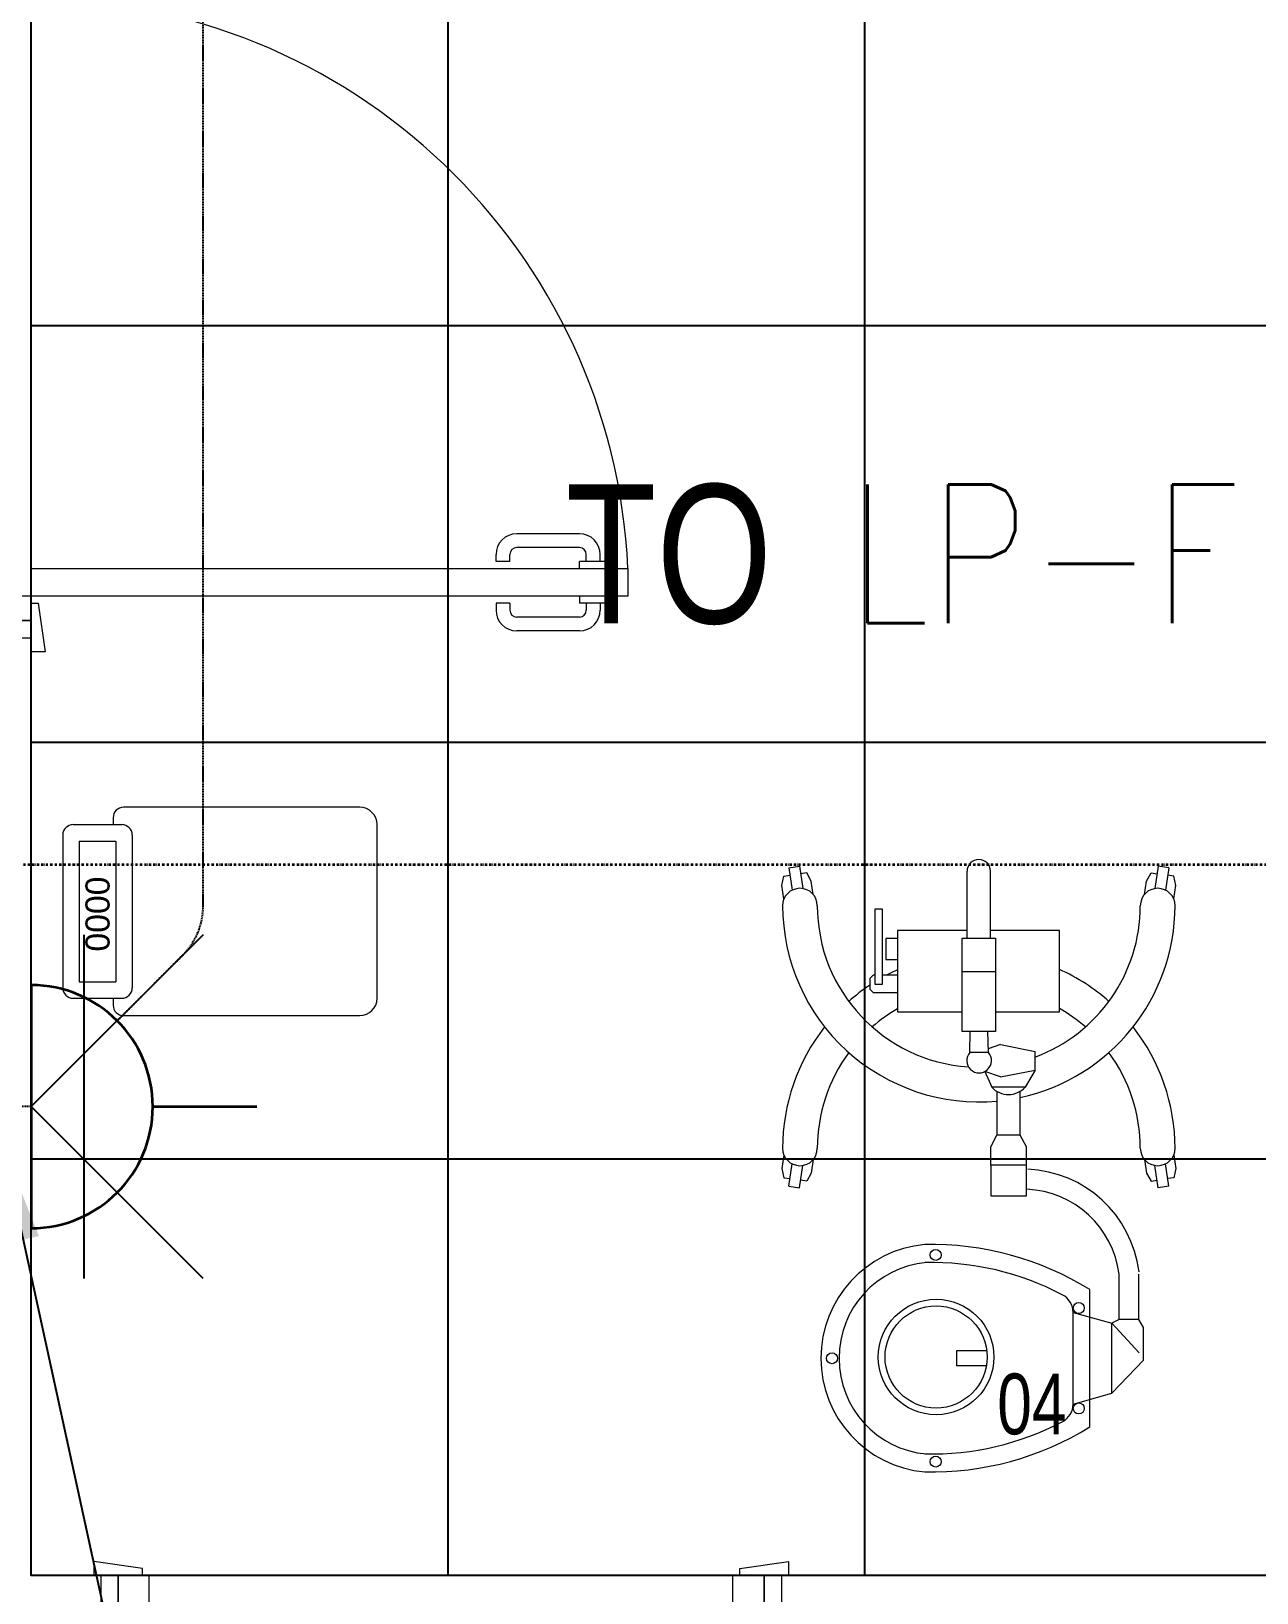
# Model space of a CAD drawing. Extents: x -12260 to 57327, y -29287 to 19916.
# Drawn here: x 34976 to 36740, y -6835 to -4586 of the extents above; entities that cross this region are included whole.
import ezdxf
from ezdxf import colors
from ezdxf.entities.mleader import LeaderData, LeaderLine
from ezdxf.enums import TextEntityAlignment as Align
from ezdxf.math import Vec2, Vec3

# ---------------------------------------------------------------- set-up
doc = ezdxf.new("R2010")
doc.units = 0
doc.header["$LTSCALE"] = 0.25
doc.linetypes.add('DASHDOT', pattern=[25.4, 12.7, -6.35, 0, -6.35])
doc.linetypes.add('HIDDEN', pattern=[9.525, 6.35, -3.175])
for name, color, linetype, lineweight in [('01-First Floor-FUR$0$72_EGR_EQP_TAG', 142, 'Continuous', 5), ('01-First Floor-FUR$0$LOADING', 253, 'Continuous', 5), ('01-First Floor-FUR$0$Walls', 251, 'Continuous', 5), ('01-First Floor-FUR$0$Wooden Joinery', 251, 'Continuous', 5), ('E-LITE-CIRC @ 100', 6, 'Continuous', 25), ('E-LITE-CLNG-CNDT', 6, 'DASHDOT', 35), ('E-LITE-EXIT-NUMB', 6, 'Continuous', 25), ('E-POWR-CLNG-CNDT', 6, 'DASHDOT', 35), ('E-POWR-FLOR-CNDT', 6, 'HIDDEN', 25), ('E-POWR-WALL @ 100', 4, 'Continuous', 35)]:
    doc.layers.add(name, color=color, linetype=linetype, lineweight=lineweight)
doc.layers.add('01-First Floor-FUR$0$FALSE CEILING', color=251, linetype='Continuous')
doc.styles.add('01-First Floor-FUR$0$Standard', font='arial.ttf')
doc.styles.add('01-First Floor-FUR$0$X3G_ENTITY_257CFD', font='swisscl.ttf', dxfattribs={"height": 200})
doc.styles.add('DC_SIMPLEX', font='SIMPLEX.shx', dxfattribs={"width": 0.7})

# ---------------------------------------------------------------- blocks, each defined once
blk = doc.blocks.new('01-First Floor-FUR$0$A$C72370EFE')
at = {"layer": '01-First Floor-FUR$0$Wooden Joinery'}
for p, q in [((-0.01, -0.04), (-0.02, -0.04)), ((-0.01, -0.03), (-0.01, -0.07)), ((0, -0.03), (-0.01, -0.03)), ((0.04, -0.03), (0.05, -0.03)), ((0.05, -0.03), (0.05, -0.07)), ((0.05, -0.04), (0.06, -0.04)), ((-0.01, -0.06), (-0.02, -0.06)), ((0.05, -0.06), (0.06, -0.06)), ((-0.05, -0.07), (-0.05, -0.16)), ((-0.03, -0.07), (-0.03, -0.16)), ((0, -0.07), (-0.01, -0.07)), ((0.04, -0.07), (0.05, -0.07)), ((0.07, -0.07), (0.07, -0.16)), ((0.09, -0.07), (0.09, -0.16)), ((-0.01, -0.17), (-0.02, -0.17)), ((-0.01, -0.17), (-0.01, -0.19)), ((0.05, -0.17), (0.06, -0.17)), ((0.05, -0.17), (0.05, -0.19)), ((-0.01, -0.19), (-0.02, -0.19)), ((0.05, -0.19), (0.06, -0.19))]:
    blk.add_line(p, q, dxfattribs=at)
for centre, radius, start, end in [((-0.02, -0.07), 0.03, 90, 180), ((0.06, -0.07), 0.03, 0, 90), ((-0.02, -0.07), 0.01, 90, 180), ((0.06, -0.07), 0.01, 0, 90), ((-0.02, -0.16), 0.03, 180, 270), ((-0.02, -0.16), 0.01, 180, 270), ((0.06, -0.16), 0.01, 270, 0), ((0.06, -0.16), 0.03, 270, 0)]:
    blk.add_arc(centre, radius, start, end, dxfattribs=at)
blk = doc.blocks.new('01-First Floor-FUR$0$A$C5DAD61B4')
at = {"layer": '01-First Floor-FUR$0$Wooden Joinery'}
for points in [[(80, 959.1), (80, 969.1), (10, 979.1), (10, 959.1)], [(940, 959.1), (940, 969.1), (1010, 979.1), (1010, 959.1)], [(70, 859.1), (70, 849.1), (0, 839.1), (0, 859.1)], [(120, 859.1), (120, 0), (80, 0), (80, 859.1)], [(950, 859.1), (950, 849.1), (1020, 839.1), (1020, 859.1)]]:
    blk.add_lwpolyline(points, close=True, dxfattribs=at)
for points in [[(45, 859.1), (45, 959.1), (20, 959.1), (20, 859.1), (45, 859.1)], [(45, 859.1), (80, 859.1), (80, 899.1), (90, 899.1), (90, 959.1), (45, 959.1), (45, 859.1)], [(975, 859.1), (940, 859.1), (940, 899.1), (930, 899.1), (930, 959.1), (975, 959.1), (975, 859.1)], [(975, 859.1), (975, 959.1), (1000, 959.1), (1000, 859.1), (975, 859.1)]]:
    blk.add_lwpolyline(points, dxfattribs=at)
blk.add_arc((80, 859.1), 860, 272.666, 0, dxfattribs=at)
at = {"layer": '01-First Floor-FUR$0$Wooden Joinery', "xscale": 999.9999999998854, "yscale": 999.9999999998854, "zscale": 999.9999999998854, "rotation": 180}
blk.add_blockref('01-First Floor-FUR$0$A$C72370EFE', (120, 0), dxfattribs=at)
blk = doc.blocks.new('01-First Floor-FUR$0$HF13461A-P')
at = {"layer": '01-First Floor-FUR$0$LOADING'}
for p, q in [((0.2579, 0.4503), (0.0379, 0.4503)), ((0.0229, 0.4353), (0.0229, 0.3653)), ((0.2729, 0.4353), (0.2729, 0.3653)), ((0.2493, 0.4266), (0.0466, 0.4266)), ((0.0466, 0.4266), (0.0466, 0.3739)), ((0.2493, 0.4266), (0.2493, 0.3739)), ((-0.0021, 0.3628), (-0.0021, 0.0228)), ((0.0229, 0.3778), (0.0129, 0.3778)), ((0.2493, 0.3739), (0.0466, 0.3739)), ((0.2829, 0.3778), (0.2729, 0.3778)), ((0.2979, 0.0228), (0.2979, 0.3628)), ((0.2579, 0.3503), (0.0379, 0.3503)), ((0.0229, -0.0022), (0.2729, -0.0022))]:
    blk.add_line(p, q, dxfattribs=at)
for centre, radius, start, end in [((0.0379, 0.4353), 0.015, 90, 180), ((0.2579, 0.4353), 0.015, 0, 90), ((0.0129, 0.3628), 0.015, 90, 180), ((0.0379, 0.3653), 0.015, 180, 270), ((0.2579, 0.3653), 0.015, 270, 0), ((0.2829, 0.3628), 0.015, 0, 90), ((0.0229, 0.0228), 0.025, 180, 270), ((0.2729, 0.0228), 0.025, 270, 0)]:
    blk.add_arc(centre, radius, start, end, dxfattribs=at)
at = {"layer": '01-First Floor-FUR$0$LOADING', "style": '01-First Floor-FUR$0$Standard'}
blk.add_text('0000', height=0.03477, dxfattribs=at).set_placement((0.0901, 0.3829))
blk = doc.blocks.new('01-First Floor-FUR$0$mobile light')
at = {"layer": '01-First Floor-FUR$0$LOADING'}
for p, q in [((1882.58, -498.29), (1882.35, -499.8)), ((1882.58, -498.29), (1885.78, -498.78)), ((1883.78, -497.56), (1883.65, -498.45)), ((1885.1, -497.29), (1883.78, -497.56)), ((1887.04, -497.59), (1885.1, -497.29)), ((1923.94, -497.59), (1925.88, -497.29)), ((1928.41, -498.29), (1925.2, -498.78)), ((1925.88, -497.29), (1927.2, -497.56)), ((1927.2, -497.56), (1927.33, -498.45)), ((1928.41, -498.29), (1928.63, -499.8)), ((1882.35, -499.8), (1885.55, -500.28)), ((1883.28, -500.85), (1883.42, -499.96)), ((1884.47, -501.5), (1883.28, -500.85)), ((1928.63, -499.8), (1925.43, -500.28)), ((1926.52, -501.5), (1927.7, -500.85)), ((1927.7, -500.85), (1927.56, -499.96)), ((1886.4, -501.79), (1884.47, -501.5)), ((1924.58, -501.79), (1926.52, -501.5)), ((1947.59, -502.62), (1941.09, -502.62)), ((1948.76, -501.94), (1947.59, -502.62)), ((1947.59, -502.62), (1947.59, -505.45)), ((1948.15, -506.5), (1952.41, -502.55)), ((1953.47, -501.94), (1948.76, -501.94)), ((1958.23, -506.5), (1953.47, -501.94)), ((1947.59, -505.45), (1941.09, -505.45)), ((1947.59, -505.45), (1948.15, -506.5)), ((1946.6, -512.08), (1948.15, -506.5)), ((1958.23, -506.5), (1948.15, -506.5)), ((1959.78, -512.08), (1958.23, -506.5)), ((1963.08, -509.67), (1943.3, -509.67)), ((1959.78, -512.08), (1946.6, -512.08)), ((1908.01, -522.53), (1909, -517.55)), ((1911.69, -517.55), (1909, -517.55)), ((1912.69, -522.53), (1911.69, -517.55)), ((1911.69, -517.55), (1914.17, -518.99)), ((1914.17, -518.99), (1914.17, -523.77)), ((1922.73, -518.8), (1921.08, -519.69)), ((1925.38, -518.8), (1922.73, -518.8)), ((1921.08, -519.69), (1914.74, -519.69)), ((1921.08, -519.69), (1921.08, -523.01)), ((1921.08, -519.69), (1921.08, -523.01)), ((1892.68, -528.06), (1892.68, -523.24)), ((1892.68, -523.24), (1906.16, -523.24)), ((1897.5, -528.06), (1897.5, -523.24)), ((1906.16, -523.24), (1906.16, -528.06)), ((1908.01, -522.53), (1908.62, -524.28)), ((1912.69, -522.53), (1911.9, -524.78)), ((1911.9, -524.78), (1914.17, -523.77)), ((1921.08, -523.01), (1914.77, -523.01)), ((1922.73, -523.93), (1921.08, -523.04)), ((1892.68, -523.97), (1883.05, -523.97)), ((1909.15, -524.25), (1906.16, -524.32)), ((1909.15, -524.25), (1909.15, -526.94)), ((1925.38, -523.93), (1922.73, -523.93)), ((1892.68, -527.34), (1883.05, -527.34)), ((1906.16, -528.06), (1892.68, -528.06)), ((1909.15, -526.94), (1906.16, -526.87)), ((1884.47, -549.77), (1883.28, -550.42)), ((1883.28, -550.42), (1883.42, -551.31)), ((1886.4, -549.48), (1884.47, -549.77)), ((1924.58, -549.48), (1926.52, -549.77)), ((1926.52, -549.77), (1927.7, -550.42)), ((1927.7, -550.42), (1927.56, -551.31)), ((1882.35, -551.47), (1885.55, -550.99)), ((1882.58, -552.98), (1882.35, -551.47)), ((1882.58, -552.98), (1885.78, -552.5)), ((1883.78, -553.71), (1883.65, -552.82)), ((1928.41, -552.98), (1925.2, -552.5)), ((1928.63, -551.47), (1925.43, -550.99)), ((1927.2, -553.71), (1927.33, -552.82)), ((1928.41, -552.98), (1928.63, -551.47)), ((1885.1, -553.98), (1883.78, -553.71)), ((1887.04, -553.69), (1885.1, -553.98)), ((1923.94, -553.69), (1925.88, -553.98)), ((1925.88, -553.98), (1927.2, -553.71))]:
    blk.add_line(p, q, dxfattribs=at)
for points in [[(1903.33, -523.24), (1903.33, -514.02), (1891.61, -514.02), (1891.61, -523.97)], [(1954.27, -524.55), (1954.27, -528.82), (1952.05, -528.82), (1952.05, -524.5)], [(1891.61, -527.34), (1891.61, -537.34), (1903.33, -537.34), (1903.33, -528.06)], [(1892.74, -537.34), (1892.74, -539.04), (1895.76, -539.04), (1895.76, -537.34)], [(1898.05, -537.34), (1898.05, -539.5)], [(1898.05, -540.63), (1898.05, -540.87), (1898.53, -541.35), (1900.02, -541.35), (1900.5, -540.87), (1900.5, -537.34)]]:
    blk.add_lwpolyline(points, dxfattribs=at)
for points in [[(1929.78, -518.8), (1925.38, -518.8), (1925.38, -523.93), (1929.78, -523.93)], [(1899.3, -539.5), (1888.5, -539.5), (1888.5, -540.63), (1899.3, -540.63)]]:
    blk.add_lwpolyline(points, close=True, dxfattribs=at)
for centre, radius in [((1945.96, -511.25), 0.793), ((1960.42, -511.25), 0.793), ((1953.01, -531.79), 8.32), ((1953.01, -531.79), 7.35), ((1938.31, -531.85), 0.793), ((1968.07, -531.85), 0.793), ((1953.19, -546.77), 0.793)]:
    blk.add_circle(centre, radius, dxfattribs=at)
for centre, radius, start, end in [((1888.02, -499.89), 2.5, 90, 270), ((1888.02, -525.64), 28.25, 12.1463, 90), ((1922.96, -525.64), 28.25, 90, 128.2073), ((1922.96, -499.89), 2.5, 270, 90), ((1888.02, -525.64), 23.25, 20.3387, 90), ((1922.96, -525.64), 23.25, 90, 126.3743), ((1942.82, -519.31), 16.86, 97.1293, 177.6115), ((1942.82, -519.31), 13.97, 97.1293, 177.6115), ((1922.96, -525.64), 28.25, 138.4974, 155.7305), ((1922.96, -525.64), 23.25, 138.7224, 150.0382), ((1980.13, -532.49), 43.32, 148.2167, 181.2501), ((1926.25, -532.49), 43.32, 358.7499, 31.7833), ((1946.6, -514.96), 2.89, 90, 152.4092), ((1959.78, -514.96), 2.89, 27.5908, 90), ((1980.13, -532.49), 40.72, 152.4092, 181.2501), ((1926.25, -532.49), 40.72, 358.7499, 27.5908), ((1911.94, -521.38), 3.27, 313.0112, 46.9888), ((1888.02, -525.64), 28.25, 270, 5.3386), ((1910.32, -525.6), 1.78, 229.0673, 130.9327), ((1883.05, -525.65), 1.68, 90, 270), ((1888.02, -525.64), 23.25, 270, 356.3184), ((1953.19, -531.93), 16.44, 185.2361, 354.7639), ((1953.19, -531.93), 13.84, 185.2361, 354.7639), ((1922.96, -525.64), 28.25, 204.483, 208.105), ((1922.96, -525.64), 23.25, 210.2349, 221.2776), ((1922.96, -525.64), 28.25, 213.7985, 221.5026), ((1922.96, -525.64), 23.25, 233.6257, 270), ((1922.96, -525.64), 28.25, 231.7927, 270), ((1888.02, -551.39), 2.5, 90, 270), ((1922.96, -551.39), 2.5, 270, 90)]:
    blk.add_arc(centre, radius, start, end, dxfattribs=at)
blk = doc.blocks.new('01-First Floor-FUR')
at = {"layer": '01-First Floor-FUR$0$FALSE CEILING', "linetype": 'Continuous'}
for p, q in [((35576, -6810), (35576, -2810)), ((36176, -6810), (36176, -2810)), ((34976, -5010), (38476, -5010)), ((34976, -5610), (38476, -5610)), ((34976, -6210), (38476, -6210))]:
    blk.add_line(p, q, dxfattribs=at)
at = {"layer": '01-First Floor-FUR$0$FALSE CEILING'}
blk.add_lwpolyline([(34976, -2810), (38476, -2810), (38476, -6810), (34976, -6810)], close=True, dxfattribs=at)
at = {"layer": '01-First Floor-FUR$0$Walls'}
for p, q in [((34976, -5460), (34976, -6810)), ((35076, -6810), (34976, -6810)), ((38476, -6810), (36056, -6810))]:
    blk.add_line(p, q, dxfattribs=at)
at = {"layer": '01-First Floor-FUR$0$LOADING', "lineweight": 0, "xscale": 1000, "yscale": 1000, "zscale": 1000, "rotation": 90.00000000000001}
blk.add_blockref('01-First Floor-FUR$0$HF13461A-P', (35471.7, -6001.8, -0.1), dxfattribs=at)
at = {"layer": '01-First Floor-FUR$0$LOADING', "xscale": 10, "yscale": 10, "zscale": 10, "rotation": 270}
blk.add_blockref('01-First Floor-FUR$0$mobile light', (41596.6, 13034.6, -0.1), dxfattribs=at)
at = {"layer": '01-First Floor-FUR$0$Wooden Joinery', "rotation": 90.00000000000001}
blk.add_blockref('01-First Floor-FUR$0$A$C5DAD61B4', (35835.1, -5480), dxfattribs=at)
at = {"layer": '01-First Floor-FUR$0$Wooden Joinery'}
blk.add_blockref('01-First Floor-FUR$0$A$C5DAD61B4', (35056, -7769.1), dxfattribs=at)
at = {"layer": '01-First Floor-FUR$0$72_EGR_EQP_TAG', "insert": (36416.6, -6519.4, -0.1), "char_height": 87.47, "attachment_point": 2, "style": '01-First Floor-FUR$0$X3G_ENTITY_257CFD'}
blk.add_mtext('04', dxfattribs=at)
blk = doc.blocks.new('*U11')
blk.add_line((0, 1.75), (0, 3.25))
blk.add_lwpolyline([(1.75, 0, 1), (-1.75, 0)], format="xyb", close=True)
at = {"layer": 'Defpoints'}
for p, q in [((-2.475, 2.475), (0, 0)), ((2.475, 2.475), (0, 0)), ((-2.475, 0.758), (2.475, 0.758))]:
    blk.add_line(p, q, dxfattribs=at)
at = {"layer": 'E-LITE-EXIT-NUMB', "style": 'DC_SIMPLEX', "width": 0.7, "flags": 8}
blk.add_attdef('TYPE', text='', height=2, rotation=360, dxfattribs=at).set_placement((-2.682, 5.238), align=Align.RIGHT)
blk.add_attdef('CIRCUIT', (2.682, 5.238), '', height=2, rotation=360, dxfattribs=at)
blk = doc.blocks.new('ARR0W')
at = {"color": 45}
blk.add_ellipse((0, 0), major_axis=(0.4, 0), ratio=0.4, dxfattribs=at)
at = {"color": 45, "ltscale": 0.5}
blk.add_solid([(-1.4, 0.167), (-0.4, 0), (-1.4, -0.167)], dxfattribs=at)

msp = doc.modelspace()

# ---------------------------------------------------------------- linework, layer by layer
at = {"layer": 'E-POWR-CLNG-CNDT', "elevation": -0.1}
msp.add_lwpolyline([(39212.9, -6146.5), (39033.5, -6146.5, -0.269223), (38968.4, -6108.7), (38806.2, -5824.7, 0.269223), (38741.1, -5786.9), (34826, -5786.9)], format="xyb", dxfattribs=at)
at = {"layer": 'E-POWR-FLOR-CNDT'}
msp.add_lwpolyline([(35099.7, -6011.3), (35194.2, -5916.8, 0.198912), (35223.5, -5846.1), (35223.5, -4363.7), (35099.7, -4239.9)], format="xyb", dxfattribs=at)
msp.add_lwpolyline([(34976, -6135), (34826, -6135)], dxfattribs=at)

# ---------------------------------------------------------------- block references
at = {"layer": 'E-LITE-CLNG-CNDT'}
msp.add_blockref('01-First Floor-FUR', (0, 0), dxfattribs=at)
at = {"layer": 'E-POWR-WALL @ 100', "xscale": 100, "yscale": 100, "zscale": 100, "rotation": 269.9999999999911}
msp.add_blockref('*U11', (34976, -6135), dxfattribs=at)

# ---------------------------------------------------------------- leaders
at = {"layer": 'E-LITE-CIRC @ 100'}
ml = msp.add_multileader_mtext('Standard', dxfattribs=at)
ml.set_content('{\\Fdc_el_romans|c0;\\W0.8;TO\\Fromans|c0; \\Fsimplex|c0;LP-F1/S29}', color=256, style='DC_SIMPLEX')
ml.set_leader_properties()
ml.set_arrow_properties(name='ARR0W')
ml.build(insert=Vec2(0, 0))
ml.multileader.update_dxf_attribs({"dogleg_length": 200, "arrow_head_size": 140, "scale": 100})
ctx = ml.context
ctx.base_point, ctx.scale, ctx.char_height, ctx.arrow_head_size, ctx.landing_gap_size, ctx.plane_origin, ctx.plane_x_axis, ctx.plane_y_axis = Vec3(35491.1, -5372.3, -0.1), 100, 200, 140, 140, Vec3(59687.6, -536.9, -0.1), Vec3(1, -0.000001, 0), Vec3(0.000001, 1, 0)
ctx.text_align_type = 2
notes = []
notes.append((ctx, [(1, (1, 1, 0), (37662.8, -5372.3, -0.1), (-1, 0.000001, 0), 108.8, [(0, [(38237.9, -5785.2, -0.1)], 0, [])])]))
ctx.mtext.insert, ctx.mtext.text_direction, ctx.mtext.rotation, ctx.mtext.alignment, ctx.mtext.flow_direction = Vec3(37414, -5238.9, -0.1), Vec3(1, -0.000001, 0), 6.283185, 3, 5
ml = msp.add_multileader_mtext('Standard', dxfattribs=at)
ml.set_content('{\\Fdc_el_romans|c0;\\W0.8;TO\\Fromans|c0; \\Fsimplex|c0;LP-F1/S28}', color=256, style='DC_SIMPLEX')
ml.set_leader_properties()
ml.set_arrow_properties(name='ARR0W')
ml.build(insert=Vec2(0, 0))
ml.multileader.update_dxf_attribs({"dogleg_length": 200, "arrow_head_size": 140, "scale": 100})
ctx = ml.context
ctx.base_point, ctx.scale, ctx.char_height, ctx.arrow_head_size, ctx.landing_gap_size, ctx.plane_origin, ctx.plane_x_axis, ctx.plane_y_axis = Vec3(35256.2, -7164.5, 0), 100, 200, 140, 140, Vec3(57177.4, -292.7, 0), Vec3(1, -0.000001, 0), Vec3(0.000001, 1, 0)
notes.append((ctx, [(0, (1, 1, 0), (35147.4, -7164.5, 0), (1, -0.000001, 0), 108.8, [(0, [(34922.5, -6135, 0)], 0, [])])]))
ctx.mtext.insert, ctx.mtext.text_direction, ctx.mtext.rotation, ctx.mtext.flow_direction = Vec3(35396.2, -7031.2, 0), Vec3(1, -0.000001, 0), 6.283185, 5
for ctx, leaders in notes:
    for number, flags, end, landing, length, lines in leaders:
        leader = LeaderData()
        leader.index, (leader.has_last_leader_line, leader.has_dogleg_vector, leader.attachment_direction) = number, flags
        leader.last_leader_point, leader.dogleg_vector, leader.dogleg_length = Vec3(end), Vec3(landing), length
        for number, points, colour, breaks in lines:
            line = LeaderLine()
            line.index, line.vertices, line.color, line.breaks = number, Vec3.list(points), colors.encode_raw_color(colour), breaks
            leader.lines.append(line)
        ctx.leaders.append(leader)

doc.saveas('drawing.dxf')
